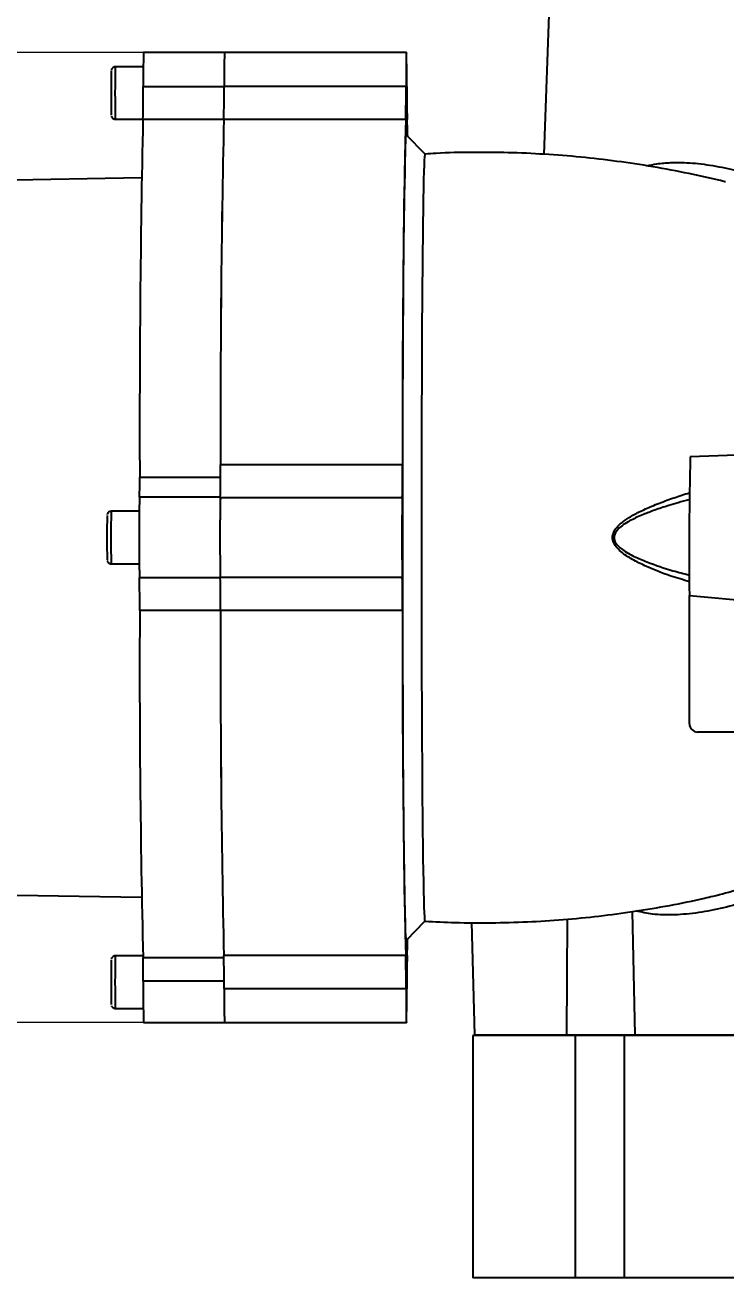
# Model space of a CAD drawing. Header units: millimetres. Extents: x 1756 to 4801, y 514 to 2668.
# Drawn here: x 3770.6 to 3943.9, y 2068.4 to 2378.4 of the extents above; entities that cross this region are included whole.
import ezdxf

# ---------------------------------------------------------------- set-up
doc = ezdxf.new("R2010")
doc.units = ezdxf.units.MM
doc.layers.add('AM_5', color=3, linetype='Continuous', lineweight=25)
doc.styles.add('SLDTEXTSTYLE1', font='txt.shx', dxfattribs={"width": 0.7, "bigfont": 'gbcbig.shx'})
doc.dimstyles.new('SLDDIMSTYLE12$0', dxfattribs={"dimtxt": 12, "dimasz": 10, "dimexe": 0, "dimexo": 0.0625, "dimgap": 0.875, "dimtad": 1, "dimdec": 1, "dimlfac": 1.8, "dimrnd": 1e-09, "dimzin": 12, "dimdsep": 46, "dimtxsty": 'SLDTEXTSTYLE1', "dimcen": 0.09, "dimdle": 8.16, "dimclrd": 3, "dimclre": 3, "dimadec": 0, "dimazin": 3, "dimtfac": 1, "dimtdec": 1, "dimtofl": 0, "dimtmove": 0, "dimatfit": 3, "dimfxl": 0, "dimfrac": 2, "dimtolj": 1, "dimlwd": 5, "dimlwe": 5, "dimarcsym": 0})

# ---------------------------------------------------------------- blocks, each defined once
blk = doc.blocks.new('*D69')
at = {"layer": 'AM_5', "color": 3, "lineweight": 5, "transparency": 16777216}
blk.add_line((3799.84, 2371.62), (3485.32, 2371.62), dxfattribs=at)
at = {"layer": 'AM_5', "color": 3, "linetype": 'Continuous', "lineweight": 5, "transparency": 16777216}
for p, q in [((3485.32, 2361.62), (3485.32, 2141.62)), ((3799.84, 2131.62), (3485.32, 2131.62))]:
    blk.add_line(p, q, dxfattribs=at)
at = {"layer": 'AM_5', "color": 3, "transparency": 16777216}
for points in [[(3483.66, 2361.62), (3486.99, 2361.62), (3485.32, 2371.62)], [(3483.66, 2141.62), (3486.99, 2141.62), (3485.32, 2131.62)]]:
    blk.add_solid(points, dxfattribs=at)
at = {"layer": 'Defpoints', "color": 0, "transparency": 16777216}
for p in [(3799.9, 2371.62), (3485.32, 2131.62), (3799.9, 2131.62)]:
    blk.add_point(p, dxfattribs=at)
at = {"layer": 'AM_5', "color": 0, "transparency": 16777216, "insert": (3478.45, 2251.62), "char_height": 12, "attachment_point": 5, "rotation": 90, "style": 'SLDTEXTSTYLE1'}
blk.add_mtext('\\A1;A', dxfattribs=at)

msp = doc.modelspace()

# ---------------------------------------------------------------- linework, layer by layer
at = {"color": 7, "linetype": 'Continuous', "lineweight": 25}
for p, q in [((3901.409, 2418.618), (3898.89, 2346.466)), ((3819.903, 2371.618), (3799.904, 2371.618)), ((3864.901, 2371.618), (3819.903, 2371.618)), ((3799.833, 2368.118), (3792.904, 2368.118)), ((3799.812, 2363.266), (3819.812, 2363.266)), ((3864.81, 2363.266), (3819.812, 2363.266)), ((3792.904, 2355.118), (3799.74, 2355.118)), ((3819.736, 2355.062), (3799.737, 2355.062)), ((3864.734, 2355.062), (3819.736, 2355.062)), ((3864.901, 2351.211), (3864.91, 2351.206)), ((3869.483, 2346.542), (3864.91, 2351.206)), ((3799.388, 2340.609), (3538.74, 2336.059)), ((3958.765, 2272.445), (3935.101, 2271.618)), ((3863.944, 2269.63), (3818.946, 2269.63)), ((3798.942, 2266.572), (3818.936, 2266.572)), ((3818.876, 2261.618), (3798.886, 2261.618)), ((3863.868, 2261.482), (3818.87, 2261.482)), ((3798.815, 2258.118), (3791.886, 2258.118)), ((3915.854, 2251.639), (3916.249, 2251.639)), ((3791.886, 2245.118), (3798.815, 2245.118)), ((3798.87, 2241.755), (3818.87, 2241.755)), ((3863.868, 2241.755), (3818.87, 2241.755)), ((3934.886, 2237.284), (3954.645, 2235.471)), ((3934.894, 2205.512), (3934.886, 2237.284)), ((3818.946, 2233.607), (3798.946, 2233.607)), ((3863.944, 2233.607), (3818.946, 2233.607)), ((3948.894, 2203.512), (3936.895, 2203.512)), ((3538.74, 2167.177), (3799.388, 2162.627)), ((3920.714, 2159.067), (3921.375, 2128.618)), ((3864.91, 2152.03), (3869.483, 2156.694)), ((3880.987, 2156.351), (3881.713, 2128.618)), ((3904.677, 2157.204), (3904.453, 2128.618)), ((3799.74, 2148.118), (3792.904, 2148.118)), ((3799.765, 2147.689), (3819.753, 2147.689)), ((3864.734, 2148.175), (3819.736, 2148.175)), ((3819.807, 2141.839), (3799.811, 2141.839)), ((3864.81, 2139.971), (3819.812, 2139.971)), ((3792.904, 2135.118), (3799.833, 2135.118)), ((3799.904, 2131.618), (3819.903, 2131.618)), ((3819.903, 2131.618), (3864.901, 2131.618)), ((3881.343, 2128.429), (3881.343, 2068.429)), ((3906.727, 2128.429), (3881.343, 2128.429)), ((3881.713, 2128.618), (3904.453, 2128.618)), ((3904.453, 2128.618), (3921.375, 2128.618)), ((3906.727, 2068.429), (3906.727, 2128.429)), ((3918.874, 2128.429), (3906.727, 2128.429)), ((3911.745, 2128.618), (3911.745, 2128.429)), ((3918.874, 2068.429), (3918.874, 2128.429)), ((3959.102, 2128.429), (3918.874, 2128.429)), ((3921.375, 2128.618), (3952.54, 2128.618)), ((3927.745, 2128.429), (3927.745, 2128.618)), ((3928.143, 2128.429), (3928.143, 2128.618)), ((3906.727, 2068.429), (3881.343, 2068.429)), ((3918.874, 2068.429), (3906.727, 2068.429)), ((3960.149, 2068.429), (3918.874, 2068.429))]:
    msp.add_line(p, q, dxfattribs=at)
at = {"color": 7, "linetype": 'Continuous', "lineweight": 25, "flags": 128}
for points in [[(3864.992, 2363.266), (3864.988, 2365.074), (3864.98, 2366.762), (3864.97, 2368.269), (3864.957, 2369.544), (3864.943, 2370.541), (3864.927, 2371.226), (3864.91, 2371.574), (3864.892, 2371.574), (3864.875, 2371.226), (3864.859, 2370.541), (3864.845, 2369.544), (3864.832, 2368.269), (3864.822, 2366.762), (3864.814, 2365.074), (3864.81, 2363.266)], [(3864.91, 2152.03), (3864.873, 2152.07), (3864.818, 2152.427), (3864.764, 2153.138), (3864.709, 2154.202), (3864.656, 2155.615), (3864.603, 2157.371), (3864.551, 2159.465), (3864.501, 2161.889), (3864.452, 2164.633), (3864.405, 2167.69), (3864.359, 2171.046), (3864.316, 2174.691), (3864.274, 2178.612), (3864.235, 2182.794), (3864.198, 2187.222), (3864.163, 2191.881), (3864.132, 2196.753), (3864.103, 2201.822), (3864.077, 2207.069), (3864.053, 2212.476), (3864.033, 2218.023), (3864.016, 2223.69), (3864.002, 2229.457), (3863.992, 2235.303), (3863.984, 2241.208), (3863.98, 2247.15), (3863.979, 2253.108), (3863.982, 2259.061), (3863.988, 2264.987), (3863.997, 2270.865), (3864.009, 2276.674), (3864.024, 2282.394), (3864.043, 2288.004), (3864.065, 2293.483), (3864.089, 2298.812), (3864.117, 2303.972), (3864.147, 2308.945), (3864.18, 2313.713), (3864.216, 2318.259), (3864.254, 2322.566), (3864.295, 2326.619), (3864.337, 2330.403), (3864.382, 2333.906), (3864.428, 2337.113), (3864.476, 2340.015), (3864.526, 2342.601), (3864.577, 2344.86), (3864.629, 2346.786), (3864.682, 2348.371), (3864.736, 2349.61), (3864.791, 2350.498), (3864.846, 2351.033), (3864.901, 2351.211), (3864.901, 2351.211)], [(3869.475, 2346.547), (3869.421, 2346.37), (3869.368, 2345.841), (3869.315, 2344.962), (3869.263, 2343.735), (3869.211, 2342.165), (3869.16, 2340.259), (3869.111, 2338.023), (3869.063, 2335.465), (3869.016, 2332.596), (3868.971, 2329.425), (3868.929, 2325.965), (3868.888, 2322.228), (3868.849, 2318.229), (3868.812, 2313.982), (3868.778, 2309.503), (3868.747, 2304.808), (3868.718, 2299.916), (3868.693, 2294.844), (3868.67, 2289.611), (3868.65, 2284.237), (3868.633, 2278.741), (3868.619, 2273.145), (3868.609, 2267.468), (3868.601, 2261.733), (3868.597, 2255.96), (3868.596, 2250.171), (3868.599, 2244.387), (3868.605, 2238.63), (3868.613, 2232.921), (3868.626, 2227.282), (3868.641, 2221.734), (3868.659, 2216.296), (3868.681, 2210.99), (3868.705, 2205.835), (3868.732, 2200.851), (3868.762, 2196.055), (3868.795, 2191.466), (3868.83, 2187.101), (3868.868, 2182.976), (3868.908, 2179.106), (3868.95, 2175.506), (3868.994, 2172.189), (3869.039, 2169.168), (3869.087, 2166.453), (3869.135, 2164.055), (3869.186, 2161.983), (3869.237, 2160.244), (3869.289, 2158.845), (3869.341, 2157.792), (3869.394, 2157.087), (3869.448, 2156.734), (3869.474, 2156.69)], [(3864.81, 2139.971), (3864.814, 2138.162), (3864.822, 2136.475), (3864.832, 2134.967), (3864.845, 2133.693), (3864.859, 2132.695), (3864.875, 2132.011), (3864.892, 2131.662), (3864.91, 2131.662), (3864.927, 2132.011), (3864.943, 2132.695), (3864.957, 2133.693), (3864.97, 2134.967), (3864.98, 2136.475), (3864.988, 2138.162), (3864.992, 2139.971)]]:
    msp.add_lwpolyline(points, dxfattribs=at)
at = {"color": 7, "linetype": 'Continuous', "lineweight": 25}
for centre, radius, start, end in [((3996.132, 2365.297), 196.33, 178.15495, 180.59276), ((4016.131, 2365.297), 196.33, 178.15495, 180.59276), ((4016.147, 2365.297), 196.346, 178.15505, 180.59266), ((4037.342, 2361.665), 245.5, 178.72838, 181.29461), ((4049.317, 2361.618), 256.495, 178.54788, 181.45212), ((3484.413, 2362.063), 315.401, 358.72817, 0.21863), ((3504.413, 2362.063), 315.401, 358.72817, 0.21863), ((3549.411, 2362.063), 315.401, 358.72817, 0.21863), ((4180.391, 2362.063), 315.401, 179.78137, 181.27183), ((7249.938, 2279.812), 3451.022, 178.750555, 180.219807), ((7061.593, 2282.341), 3242.673, 178.714955, 180.224595), ((7117.664, 2281.822), 3298.741, 178.727786, 180.211765), ((7184.638, 2281.618), 3320.716, 178.732696, 180.206854), ((3687.413, 2346.591), 177.857, 1.38581, 2.72989), ((3510.762, 2268.427), 308.186, 358.70866, 0.22359), ((3555.76, 2268.427), 308.186, 358.70866, 0.22359), ((4933.676, 2248.21), 998.85, 178.657155, 180.626784), ((3665.653, 2265.467), 133.293, 358.34521, 0.47497), ((4278.718, 2251.318), 479.943, 178.77028, 181.14175), ((4298.717, 2251.318), 479.943, 178.77028, 181.14175), ((4349.685, 2251.618), 530.907, 178.93548, 181.06452), ((4394.683, 2251.618), 530.907, 178.93548, 181.06452), ((4041.899, 2251.636), 251.075, 178.75021, 181.25853), ((4046.996, 2251.618), 255.193, 178.54047, 181.45953), ((3490.763, 2234.81), 308.186, 359.77641, 1.29134), ((3510.762, 2234.81), 308.186, 359.77641, 1.29134), ((3555.76, 2234.81), 308.186, 359.77641, 1.29134), ((6846.383, 2219.69), 3047.469, 179.738347, 181.353835), ((7083.569, 2221.099), 3264.647, 179.780486, 181.279964), ((7139.64, 2221.618), 3320.716, 179.793146, 181.267304), ((7106.591, 2220.896), 3242.673, 179.775405, 181.285045), ((3687.413, 2156.646), 177.857, 357.27011, 358.61419), ((4037.481, 2141.571), 245.64, 178.70589, 181.2706), ((4049.317, 2141.618), 256.495, 178.54788, 181.45212), ((3583.956, 2143.071), 215.859, 359.67284, 1.22568), ((3504.413, 2141.174), 315.401, 359.78137, 1.27183), ((3549.411, 2141.174), 315.401, 359.78137, 1.27183), ((4180.391, 2141.174), 315.401, 178.72817, 180.21863), ((4049.06, 2138.984), 249.265, 179.3439, 181.69342), ((4016.194, 2137.94), 196.393, 179.40763, 181.84466), ((4016.147, 2137.94), 196.346, 179.40734, 181.84495)]:
    msp.add_arc(centre, radius, start, end, dxfattribs=at)
msp.add_ellipse((3936.894, 2205.512), major_axis=(-1.286, 1.532), ratio=0.9997539, start_param=0.8729109, end_param=2.4437073, dxfattribs=at)
for points, knots in [([(3792.9, 2368.104), (3792.819, 2368.104), (3792.631, 2368.103), (3792.376, 2367.982), (3792.169, 2367.811), (3792.037, 2367.631), (3791.964, 2367.471), (3791.932, 2367.36), (3791.924, 2367.321), (3791.922, 2367.309)], [0, 0, 0, 0, 0.1691698, 0.39343652, 0.57710842, 0.73287113, 0.8619106, 0.95806361, 1, 1, 1, 1]), ([(3791.935, 2355.873), (3791.939, 2355.857), (3791.955, 2355.79), (3792.034, 2355.599), (3792.213, 2355.371), (3792.5, 2355.182), (3792.746, 2355.121), (3792.884, 2355.119), (3792.904, 2355.118)], [0, 0, 0, 0, 0.0477392, 0.204395, 0.4503215, 0.6919589, 0.9562435, 1, 1, 1, 1]), ([(3943.809, 2339.622), (3943.756, 2339.637), (3940.774, 2340.427), (3934.8, 2341.7), (3925.901, 2343.412), (3916.963, 2344.762), (3908.009, 2345.8), (3899.046, 2346.511), (3890.086, 2346.909), (3881.142, 2346.965), (3874.27, 2346.83), (3870.389, 2346.574), (3869.476, 2346.513)], [0, 0, 0, 0, 0.0022241, 0.1234908, 0.2444216, 0.3650249, 0.4853084, 0.6052783, 0.7249402, 0.8442984, 0.9633566, 1, 1, 1, 1]), ([(3924.312, 2343.593), (3925.147, 2343.771), (3927.062, 2344.179), (3930.808, 2344.478), (3935.638, 2344.387), (3941.361, 2343.63), (3947.403, 2342.28), (3953.617, 2340.399), (3960.052, 2338.011), (3966.542, 2335.203), (3973.152, 2331.977), (3980.47, 2328.018), (3988.579, 2323.201), (3994.389, 2319.271), (3997.312, 2317.294)], [0, 0, 0, 0, 0.0441267, 0.101238, 0.1845333, 0.2698175, 0.3532396, 0.4389211, 0.522355, 0.608027, 0.691154, 0.7762301, 0.887439, 1, 1, 1, 1]), ([(3915.854, 2251.639), (3915.857, 2251.739), (3915.867, 2252.072), (3916.005, 2252.645), (3916.289, 2253.248), (3916.637, 2253.774), (3917.012, 2254.235), (3917.517, 2254.757), (3918.18, 2255.335), (3919.026, 2255.966), (3920.449, 2256.894), (3922.643, 2258.082), (3925.774, 2259.497), (3929.285, 2260.852), (3932.401, 2261.93), (3934.275, 2262.502), (3934.925, 2262.701)], [0, 0, 0, 0, 0.01302199, 0.04288205, 0.07529357, 0.09894539, 0.12454685, 0.15231428, 0.19322334, 0.23895275, 0.28971324, 0.41482048, 0.56480253, 0.74017506, 0.90988204, 1, 1, 1, 1]), ([(3934.914, 2261.028), (3934.845, 2261.01), (3933.904, 2260.767), (3932.186, 2260.278), (3929.947, 2259.61), (3928.034, 2258.993), (3926.401, 2258.433), (3924.91, 2257.885), (3923.423, 2257.298), (3921.966, 2256.669), (3920.422, 2255.919), (3919.003, 2255.113), (3917.847, 2254.285), (3917.075, 2253.543), (3916.561, 2252.854), (3916.282, 2252.202), (3916.257, 2251.773), (3916.249, 2251.639)], [0, 0, 0, 0, 0.009951, 0.1360327, 0.2492574, 0.3358381, 0.4158837, 0.4894125, 0.5564481, 0.6377344, 0.7094145, 0.7940982, 0.8633473, 0.9052997, 0.9411753, 0.9815269, 1, 1, 1, 1]), ([(3791.884, 2258.104), (3791.801, 2258.104), (3791.61, 2258.103), (3791.354, 2257.98), (3791.148, 2257.808), (3791.018, 2257.628), (3790.945, 2257.469), (3790.912, 2257.353), (3790.904, 2257.31), (3790.901, 2257.294)], [0, 0, 0, 0, 0.17116307, 0.39058339, 0.57044094, 0.72297505, 0.84923797, 0.94312143, 1, 1, 1, 1]), ([(3934.877, 2240.7), (3933.335, 2241.146), (3929.615, 2242.219), (3924.9, 2244.134), (3920.753, 2246.142), (3918.35, 2247.719), (3916.763, 2249.265), (3915.98, 2250.465), (3915.888, 2251.32), (3915.854, 2251.639)], [0, 0, 0, 0, 0.2142375, 0.5166297, 0.6688949, 0.820442, 0.8894469, 0.9587584, 1, 1, 1, 1]), ([(3916.249, 2251.639), (3916.285, 2251.362), (3916.383, 2250.603), (3917.193, 2249.571), (3918.807, 2248.235), (3921.237, 2246.879), (3925.427, 2245.159), (3929.98, 2243.572), (3933.522, 2242.694), (3934.875, 2242.358)], [0, 0, 0, 0, 0.0379535, 0.1043013, 0.1730755, 0.3295994, 0.4868018, 0.8040508, 1, 1, 1, 1]), ([(3790.927, 2245.832), (3790.928, 2245.831), (3790.94, 2245.779), (3791.004, 2245.628), (3791.152, 2245.418), (3791.4, 2245.226), (3791.667, 2245.117), (3791.837, 2245.13), (3791.889, 2245.134)], [0, 0, 0, 0, 0.0038686, 0.1632201, 0.3598257, 0.6080366, 0.8806858, 1, 1, 1, 1]), ([(3940.74, 2162.876), (3942.808, 2163.397), (3946.442, 2164.313), (3950.244, 2165.678), (3951.882, 2166.266)], [0, 0, 0, 0, 0.5689763, 1, 1, 1, 1]), ([(3869.472, 2156.712), (3871.962, 2156.586), (3877.431, 2156.308), (3885.882, 2156.263), (3894.801, 2156.498), (3903.684, 2157.055), (3912.52, 2157.921), (3921.299, 2159.089), (3930.005, 2160.584), (3936.488, 2161.861), (3940.043, 2162.734), (3940.746, 2162.907)], [0, 0, 0, 0, 0.104207, 0.2287858, 0.3530516, 0.4770071, 0.6006545, 0.7239951, 0.8470295, 0.9697573, 1, 1, 1, 1]), ([(3951.947, 2162.585), (3951.193, 2162.312), (3948.23, 2161.242), (3943.272, 2159.929), (3937.085, 2158.694), (3931.224, 2158.177), (3926.044, 2158.275), (3923.07, 2158.933), (3921.758, 2159.223)], [0, 0, 0, 0, 0.0662194, 0.2604347, 0.4527512, 0.6496821, 0.845437, 1, 1, 1, 1]), ([(3792.904, 2148.118), (3792.771, 2148.103), (3792.542, 2148.077), (3792.274, 2147.909), (3792.102, 2147.73), (3792, 2147.558), (3791.951, 2147.432), (3791.94, 2147.384), (3791.938, 2147.376)], [0, 0, 0, 0, 0.2966681, 0.5144141, 0.6969214, 0.8511034, 0.974652, 1, 1, 1, 1]), ([(3791.962, 2135.789), (3791.984, 2135.732), (3792.036, 2135.6), (3792.197, 2135.392), (3792.449, 2135.211), (3792.709, 2135.112), (3792.868, 2135.129), (3792.908, 2135.133)], [0, 0, 0, 0, 0.1536121, 0.3636266, 0.6178233, 0.9030192, 1, 1, 1, 1])]:
    msp.add_open_spline(points, degree=3, knots=knots, dxfattribs=at)

# ---------------------------------------------------------------- dimensions: what is measured, and where the dimension line sits
at = {"layer": 'AM_5'}
dim = msp.add_linear_dim(base=(3485.322, 2131.618), p1=(3799.904, 2371.618), p2=(3799.904, 2131.618), angle=90, text='A', dimstyle='SLDDIMSTYLE12$0', override={"dimlfac": 1}, dxfattribs=at)
dim.commit()
dim.dimension.update_dxf_attribs({"geometry": '*D69', "text_midpoint": (3478.447, 2251.618)})

doc.saveas('drawing.dxf')
